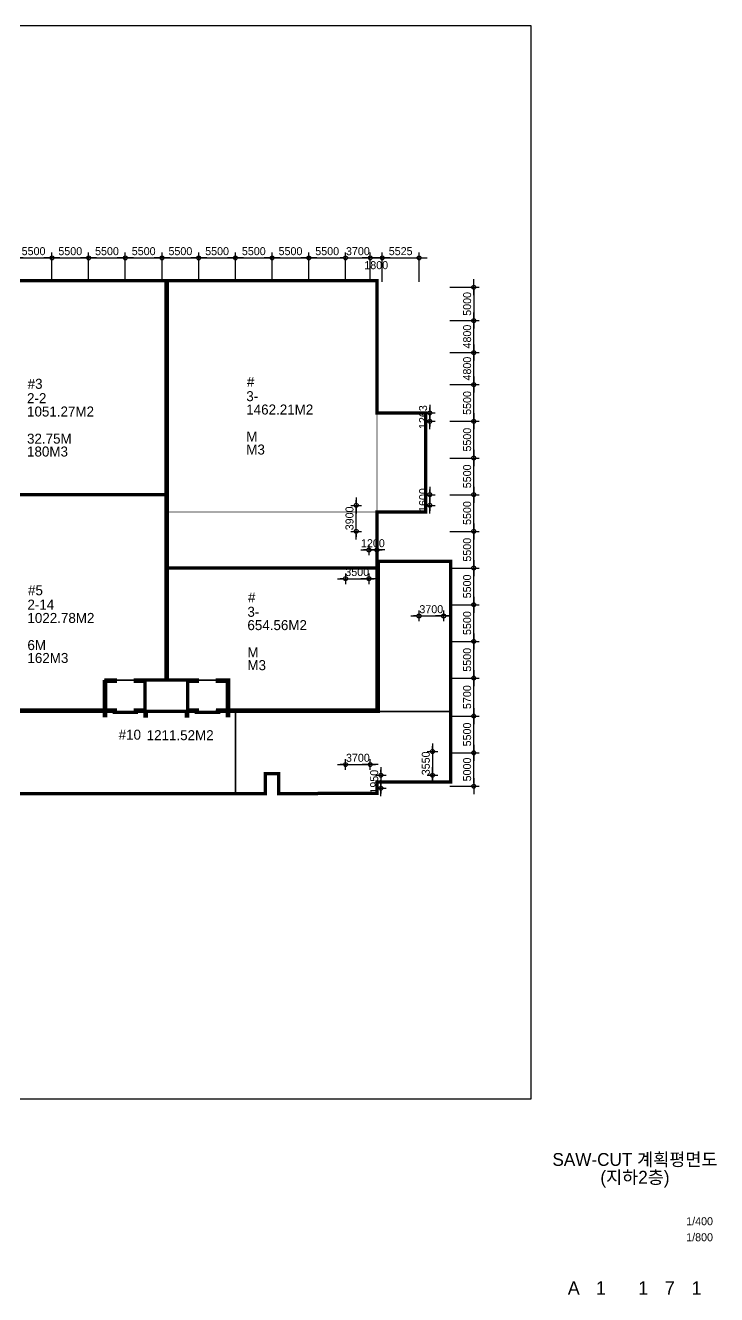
# Model space of a CAD drawing. Header units: millimetres. Extents: x -552870 to 1405794, y -1345622 to 197746.
# Drawn here: x 216253 to 319839, y 7472 to 197746 of the extents above; entities that cross this region are included whole.
import ezdxf
from ezdxf.enums import TextEntityAlignment as Align

# ---------------------------------------------------------------- set-up
doc = ezdxf.new("R2010")
doc.units = ezdxf.units.MM
doc.header["$LTSCALE"] = 1000
doc.header["$MEASUREMENT"] = 0
doc.header["$PDSIZE"] = -10
doc.layers.get('0').update_dxf_attribs({"linetype": 'CONTINUOUS'})
doc.layers.get('Defpoints').update_dxf_attribs({"color": 171, "linetype": 'CONTINUOUS'})
for name, color, linetype in [('I_#', 7, 'CONTINUOUS'), ('I_area', 30, 'CONTINUOUS'), ("I_con'c", 5, 'CONTINUOUS'), ('I_date', 100, 'CONTINUOUS'), ('I_joint', 1, 'CONTINUOUS'), ('NDIM', 7, 'CONTINUOUS'), ('TEXT-TITLE', 6, 'CONTINUOUS'), ('TEXT-기입', 6, 'CONTINUOUS')]:
    doc.layers.add(name, color=color, linetype=linetype)
doc.layers.add('도면층1', color=100, linetype='CONTINUOUS', lineweight=106)
doc.styles.add('CGS', font='cgse', dxfattribs={"bigfont": 'cgs'})
doc.styles.add('나눔바른고딕', font='')
doc.styles.get('나눔바른고딕').set_extended_font_data('나눔바른고딕')
doc.dimstyles.new('NDIM 1200', dxfattribs={"dimscale": 500, "dimtxt": 3, "dimasz": 1, "dimexe": 2, "dimexo": 2, "dimgap": 1, "dimtad": 1, "dimdec": 0, "dimdsep": 46, "dimtxsty": 'CGS', "dimblk": 'DOT0', "dimcen": 1, "dimdle": 8, "dimclrd": 2, "dimclre": 2, "dimclrt": 2, "dimadec": 0, "dimazin": 0, "dimtfac": 1, "dimtdec": 0, "dimtix": 1, "dimtmove": 2, "dimatfit": 3, "dimldrblk": 'DOT0', "dimfxl": 1, "dimtolj": 1, "dimtzin": 0, "dimlwd": -1, "dimlwe": -1, "dimarcsym": 0})

# ---------------------------------------------------------------- blocks, each defined once
blk = doc.blocks.new('DOT0')
blk.add_line((-3, 0), (3, 0))
at = {"color": 6}
blk.add_circle((0, 0), 0.75, dxfattribs=at)
blk = doc.blocks.new('*D6')
at = {"layer": 'Defpoints', "color": 0, "ltscale": 0.4, "transparency": 16777216}
for p in [(275255, 127391), (275255, 125791), (276855, 127391)]:
    blk.add_point(p, dxfattribs=at)
at = {"layer": 'NDIM', "ltscale": 0.4, "transparency": 16777216}
for p, q in [((276855, 127791), (276855, 128191)), ((276055, 127391), (277655, 127391)), ((276055, 125791), (277655, 125791)), ((276855, 125791), (276855, 127391)), ((276855, 125391), (276855, 124991))]:
    blk.add_line(p, q, dxfattribs=at)
at = {"layer": 'NDIM', "ltscale": 0.4, "transparency": 16777216, "xscale": 400, "yscale": 400, "zscale": 400}
for p, rotation in [((276855, 127391), 270), ((276855, 125791), 90)]:
    blk.add_blockref('DOT0', p, dxfattribs=dict(at, rotation=rotation))
at = {"layer": 'NDIM', "ltscale": 0.4, "transparency": 16777216, "insert": (275855, 126591), "char_height": 1200, "attachment_point": 5, "rotation": 90, "style": 'CGS'}
blk.add_mtext('\\A1;1600', dxfattribs=at)
blk = doc.blocks.new('*D7')
at = {"layer": 'Defpoints', "color": 0, "ltscale": 0.4, "transparency": 16777216}
for p in [(264230, 125791), (265830, 125791), (264230, 121891)]:
    blk.add_point(p, dxfattribs=at)
at = {"layer": 'NDIM', "ltscale": 0.4, "transparency": 16777216}
for p, q in [((265030, 125791), (266630, 125791)), ((265830, 126191), (265830, 126591)), ((265830, 121891), (265830, 125791)), ((265030, 121891), (266630, 121891)), ((265830, 121491), (265830, 121091))]:
    blk.add_line(p, q, dxfattribs=at)
at = {"layer": 'NDIM', "ltscale": 0.4, "transparency": 16777216, "xscale": 400, "yscale": 400, "zscale": 400}
for p, rotation in [((265830, 125791), 270), ((265830, 121891), 90)]:
    blk.add_blockref('DOT0', p, dxfattribs=dict(at, rotation=rotation))
at = {"layer": 'NDIM', "ltscale": 0.4, "transparency": 16777216, "insert": (264830, 123841), "char_height": 1200, "attachment_point": 5, "rotation": 90, "style": 'CGS'}
blk.add_mtext('\\A1;3900', dxfattribs=at)
blk = doc.blocks.new('*D8')
at = {"layer": 'Defpoints', "color": 0, "ltscale": 0.4, "transparency": 16777216}
for p in [(275230, 110816), (278930, 110816), (278930, 109216)]:
    blk.add_point(p, dxfattribs=at)
at = {"layer": 'NDIM', "ltscale": 0.4, "transparency": 16777216}
for p, q in [((274830, 109216), (274430, 109216)), ((275230, 110016), (275230, 108416)), ((275230, 109216), (278930, 109216)), ((278930, 110016), (278930, 108416)), ((279330, 109216), (279730, 109216))]:
    blk.add_line(p, q, dxfattribs=at)
at = {"layer": 'NDIM', "ltscale": 0.4, "transparency": 16777216, "xscale": 400, "yscale": 400, "zscale": 400}
blk.add_blockref('DOT0', (275230, 109216), dxfattribs=at)
at = {"layer": 'NDIM', "ltscale": 0.4, "transparency": 16777216, "xscale": 400, "yscale": 400, "zscale": 400, "rotation": 180}
blk.add_blockref('DOT0', (278930, 109216), dxfattribs=at)
at = {"layer": 'NDIM', "ltscale": 0.4, "transparency": 16777216, "insert": (277080, 110216), "char_height": 1200, "attachment_point": 5, "style": 'CGS'}
blk.add_mtext('\\A1;3700', dxfattribs=at)
blk = doc.blocks.new('*D9')
at = {"layer": 'Defpoints', "color": 0, "ltscale": 0.4, "transparency": 16777216}
for p in [(275662, 88891), (275662, 85341), (277262, 85341)]:
    blk.add_point(p, dxfattribs=at)
at = {"layer": 'NDIM', "ltscale": 0.4, "transparency": 16777216}
for p, q in [((277262, 89291), (277262, 89691)), ((276462, 88891), (278062, 88891)), ((277262, 88891), (277262, 85341)), ((276462, 85341), (278062, 85341)), ((277262, 84941), (277262, 84541))]:
    blk.add_line(p, q, dxfattribs=at)
at = {"layer": 'NDIM', "ltscale": 0.4, "transparency": 16777216, "xscale": 400, "yscale": 400, "zscale": 400}
for p, rotation in [((277262, 88891), 270), ((277262, 85341), 90)]:
    blk.add_blockref('DOT0', p, dxfattribs=dict(at, rotation=rotation))
at = {"layer": 'NDIM', "ltscale": 0.4, "transparency": 16777216, "insert": (276262, 87116), "char_height": 1200, "attachment_point": 5, "rotation": 90, "style": 'CGS'}
blk.add_mtext('\\A1;3550', dxfattribs=at)
blk = doc.blocks.new('*D10')
at = {"layer": 'Defpoints', "color": 0, "ltscale": 0.4, "transparency": 16777216}
for p in [(264230, 116391), (267730, 116391), (267730, 114791)]:
    blk.add_point(p, dxfattribs=at)
at = {"layer": 'NDIM', "ltscale": 0.4, "transparency": 16777216}
for p, q in [((263830, 114791), (263430, 114791)), ((264230, 115591), (264230, 113991)), ((264230, 114791), (267730, 114791)), ((267730, 115591), (267730, 113991)), ((268130, 114791), (268530, 114791))]:
    blk.add_line(p, q, dxfattribs=at)
at = {"layer": 'NDIM', "ltscale": 0.4, "transparency": 16777216, "xscale": 400, "yscale": 400, "zscale": 400}
blk.add_blockref('DOT0', (264230, 114791), dxfattribs=at)
at = {"layer": 'NDIM', "ltscale": 0.4, "transparency": 16777216, "xscale": 400, "yscale": 400, "zscale": 400, "rotation": 180}
blk.add_blockref('DOT0', (267730, 114791), dxfattribs=at)
at = {"layer": 'NDIM', "ltscale": 0.4, "transparency": 16777216, "insert": (265980, 115791), "char_height": 1200, "attachment_point": 5, "style": 'CGS'}
blk.add_mtext('\\A1;3500', dxfattribs=at)
blk = doc.blocks.new('*D11')
at = {"layer": 'Defpoints', "color": 0, "ltscale": 0.4, "transparency": 16777216}
for p in [(267730, 120710), (268930, 120710), (268930, 119110)]:
    blk.add_point(p, dxfattribs=at)
at = {"layer": 'NDIM', "ltscale": 0.4, "transparency": 16777216}
for p, q in [((267730, 119910), (267730, 118310)), ((268930, 119910), (268930, 118310)), ((267330, 119110), (266930, 119110)), ((267730, 119110), (268930, 119110)), ((269330, 119110), (269730, 119110))]:
    blk.add_line(p, q, dxfattribs=at)
at = {"layer": 'NDIM', "ltscale": 0.4, "transparency": 16777216, "xscale": 400, "yscale": 400, "zscale": 400}
blk.add_blockref('DOT0', (267730, 119110), dxfattribs=at)
at = {"layer": 'NDIM', "ltscale": 0.4, "transparency": 16777216, "xscale": 400, "yscale": 400, "zscale": 400, "rotation": 180}
blk.add_blockref('DOT0', (268930, 119110), dxfattribs=at)
at = {"layer": 'NDIM', "ltscale": 0.4, "transparency": 16777216, "insert": (268330, 120110), "char_height": 1200, "attachment_point": 5, "style": 'CGS'}
blk.add_mtext('\\A1;1200', dxfattribs=at)
blk = doc.blocks.new('*D12')
at = {"layer": 'Defpoints', "color": 0, "ltscale": 0.4, "transparency": 16777216}
for p in [(267930, 85341), (267930, 83391), (269530, 83391)]:
    blk.add_point(p, dxfattribs=at)
at = {"layer": 'NDIM', "ltscale": 0.4, "transparency": 16777216}
for p, q in [((269530, 85741), (269530, 86141)), ((268730, 85341), (270330, 85341)), ((269530, 85341), (269530, 83391)), ((268730, 83391), (270330, 83391)), ((269530, 82991), (269530, 82591))]:
    blk.add_line(p, q, dxfattribs=at)
at = {"layer": 'NDIM', "ltscale": 0.4, "transparency": 16777216, "xscale": 400, "yscale": 400, "zscale": 400}
for p, rotation in [((269530, 85341), 270), ((269530, 83391), 90)]:
    blk.add_blockref('DOT0', p, dxfattribs=dict(at, rotation=rotation))
at = {"layer": 'NDIM', "ltscale": 0.4, "transparency": 16777216, "insert": (268530, 84366), "char_height": 1200, "attachment_point": 5, "rotation": 90, "style": 'CGS'}
blk.add_mtext('\\A1;1950', dxfattribs=at)
blk = doc.blocks.new('*D13')
at = {"layer": 'Defpoints', "color": 0, "ltscale": 0.4, "transparency": 16777216}
for p in [(267930, 86941), (264230, 85341), (267930, 85341)]:
    blk.add_point(p, dxfattribs=at)
at = {"layer": 'NDIM', "ltscale": 0.4, "transparency": 16777216}
for p, q in [((264230, 86141), (264230, 87741)), ((267930, 86141), (267930, 87741)), ((263830, 86941), (263430, 86941)), ((264230, 86941), (267930, 86941)), ((268330, 86941), (268730, 86941))]:
    blk.add_line(p, q, dxfattribs=at)
at = {"layer": 'NDIM', "ltscale": 0.4, "transparency": 16777216, "xscale": 400, "yscale": 400, "zscale": 400}
blk.add_blockref('DOT0', (264230, 86941), dxfattribs=at)
at = {"layer": 'NDIM', "ltscale": 0.4, "transparency": 16777216, "xscale": 400, "yscale": 400, "zscale": 400, "rotation": 180}
blk.add_blockref('DOT0', (267930, 86941), dxfattribs=at)
at = {"layer": 'NDIM', "ltscale": 0.4, "transparency": 16777216, "insert": (266080, 87941), "char_height": 1200, "attachment_point": 5, "style": 'CGS'}
blk.add_mtext('\\A1;3700', dxfattribs=at)
blk = doc.blocks.new('*D289')
at = {"layer": 'Defpoints', "color": 0, "ltscale": 0.4, "transparency": 16777216}
for p in [(220230, 162891), (214730, 158491), (220230, 158491)]:
    blk.add_point(p, dxfattribs=at)
at = {"layer": 'NDIM', "ltscale": 0.4, "transparency": 16777216}
for p, q in [((214730, 159291), (214730, 163691)), ((220230, 159291), (220230, 163691)), ((215130, 162891), (219830, 162891))]:
    blk.add_line(p, q, dxfattribs=at)
at = {"layer": 'NDIM', "ltscale": 0.4, "transparency": 16777216, "xscale": 400, "yscale": 400, "zscale": 400, "rotation": 180}
blk.add_blockref('DOT0', (214730, 162891), dxfattribs=at)
at = {"layer": 'NDIM', "ltscale": 0.4, "transparency": 16777216, "xscale": 400, "yscale": 400, "zscale": 400}
blk.add_blockref('DOT0', (220230, 162891), dxfattribs=at)
at = {"layer": 'NDIM', "ltscale": 0.4, "transparency": 16777216, "insert": (217480, 163891), "char_height": 1200, "attachment_point": 5, "style": 'CGS'}
blk.add_mtext('\\A1;5500', dxfattribs=at)
blk = doc.blocks.new('*D290')
at = {"layer": 'Defpoints', "color": 0, "ltscale": 0.4, "transparency": 16777216}
for p in [(225730, 162891), (220230, 158491), (225730, 158491)]:
    blk.add_point(p, dxfattribs=at)
at = {"layer": 'NDIM', "ltscale": 0.4, "transparency": 16777216}
for p, q in [((220230, 159291), (220230, 163691)), ((225730, 159291), (225730, 163691)), ((220630, 162891), (225330, 162891))]:
    blk.add_line(p, q, dxfattribs=at)
at = {"layer": 'NDIM', "ltscale": 0.4, "transparency": 16777216, "xscale": 400, "yscale": 400, "zscale": 400, "rotation": 180}
blk.add_blockref('DOT0', (220230, 162891), dxfattribs=at)
at = {"layer": 'NDIM', "ltscale": 0.4, "transparency": 16777216, "xscale": 400, "yscale": 400, "zscale": 400}
blk.add_blockref('DOT0', (225730, 162891), dxfattribs=at)
at = {"layer": 'NDIM', "ltscale": 0.4, "transparency": 16777216, "insert": (222980, 163891), "char_height": 1200, "attachment_point": 5, "style": 'CGS'}
blk.add_mtext('\\A1;5500', dxfattribs=at)
blk = doc.blocks.new('*D291')
at = {"layer": 'Defpoints', "color": 0, "ltscale": 0.4, "transparency": 16777216}
for p in [(231230, 162891), (225730, 158491), (231230, 158491)]:
    blk.add_point(p, dxfattribs=at)
at = {"layer": 'NDIM', "ltscale": 0.4, "transparency": 16777216}
for p, q in [((225730, 159291), (225730, 163691)), ((231230, 159291), (231230, 163691)), ((226130, 162891), (230830, 162891))]:
    blk.add_line(p, q, dxfattribs=at)
at = {"layer": 'NDIM', "ltscale": 0.4, "transparency": 16777216, "xscale": 400, "yscale": 400, "zscale": 400, "rotation": 180}
blk.add_blockref('DOT0', (225730, 162891), dxfattribs=at)
at = {"layer": 'NDIM', "ltscale": 0.4, "transparency": 16777216, "xscale": 400, "yscale": 400, "zscale": 400}
blk.add_blockref('DOT0', (231230, 162891), dxfattribs=at)
at = {"layer": 'NDIM', "ltscale": 0.4, "transparency": 16777216, "insert": (228480, 163891), "char_height": 1200, "attachment_point": 5, "style": 'CGS'}
blk.add_mtext('\\A1;5500', dxfattribs=at)
blk = doc.blocks.new('*D292')
at = {"layer": 'Defpoints', "color": 0, "ltscale": 0.4, "transparency": 16777216}
for p in [(236730, 162891), (231230, 158491), (236730, 158491)]:
    blk.add_point(p, dxfattribs=at)
at = {"layer": 'NDIM', "ltscale": 0.4, "transparency": 16777216}
for p, q in [((231230, 159291), (231230, 163691)), ((236730, 159291), (236730, 163691)), ((231630, 162891), (236330, 162891))]:
    blk.add_line(p, q, dxfattribs=at)
at = {"layer": 'NDIM', "ltscale": 0.4, "transparency": 16777216, "xscale": 400, "yscale": 400, "zscale": 400, "rotation": 180}
blk.add_blockref('DOT0', (231230, 162891), dxfattribs=at)
at = {"layer": 'NDIM', "ltscale": 0.4, "transparency": 16777216, "xscale": 400, "yscale": 400, "zscale": 400}
blk.add_blockref('DOT0', (236730, 162891), dxfattribs=at)
at = {"layer": 'NDIM', "ltscale": 0.4, "transparency": 16777216, "insert": (233980, 163891), "char_height": 1200, "attachment_point": 5, "style": 'CGS'}
blk.add_mtext('\\A1;5500', dxfattribs=at)
blk = doc.blocks.new('*D293')
at = {"layer": 'Defpoints', "color": 0, "ltscale": 0.4, "transparency": 16777216}
for p in [(242230, 162891), (236730, 158491), (242230, 158491)]:
    blk.add_point(p, dxfattribs=at)
at = {"layer": 'NDIM', "ltscale": 0.4, "transparency": 16777216}
for p, q in [((236730, 159291), (236730, 163691)), ((242230, 159291), (242230, 163691)), ((237130, 162891), (241830, 162891))]:
    blk.add_line(p, q, dxfattribs=at)
at = {"layer": 'NDIM', "ltscale": 0.4, "transparency": 16777216, "xscale": 400, "yscale": 400, "zscale": 400, "rotation": 180}
blk.add_blockref('DOT0', (236730, 162891), dxfattribs=at)
at = {"layer": 'NDIM', "ltscale": 0.4, "transparency": 16777216, "xscale": 400, "yscale": 400, "zscale": 400}
blk.add_blockref('DOT0', (242230, 162891), dxfattribs=at)
at = {"layer": 'NDIM', "ltscale": 0.4, "transparency": 16777216, "insert": (239480, 163891), "char_height": 1200, "attachment_point": 5, "style": 'CGS'}
blk.add_mtext('\\A1;5500', dxfattribs=at)
blk = doc.blocks.new('*D294')
at = {"layer": 'Defpoints', "color": 0, "ltscale": 0.4, "transparency": 16777216}
for p in [(247730, 162891), (242230, 158491), (247730, 158491)]:
    blk.add_point(p, dxfattribs=at)
at = {"layer": 'NDIM', "ltscale": 0.4, "transparency": 16777216}
for p, q in [((242230, 159291), (242230, 163691)), ((247730, 159291), (247730, 163691)), ((242630, 162891), (247330, 162891))]:
    blk.add_line(p, q, dxfattribs=at)
at = {"layer": 'NDIM', "ltscale": 0.4, "transparency": 16777216, "xscale": 400, "yscale": 400, "zscale": 400, "rotation": 180}
blk.add_blockref('DOT0', (242230, 162891), dxfattribs=at)
at = {"layer": 'NDIM', "ltscale": 0.4, "transparency": 16777216, "xscale": 400, "yscale": 400, "zscale": 400}
blk.add_blockref('DOT0', (247730, 162891), dxfattribs=at)
at = {"layer": 'NDIM', "ltscale": 0.4, "transparency": 16777216, "insert": (244980, 163891), "char_height": 1200, "attachment_point": 5, "style": 'CGS'}
blk.add_mtext('\\A1;5500', dxfattribs=at)
blk = doc.blocks.new('*D295')
at = {"layer": 'Defpoints', "color": 0, "ltscale": 0.4, "transparency": 16777216}
for p in [(253230, 162891), (247730, 158491), (253230, 158491)]:
    blk.add_point(p, dxfattribs=at)
at = {"layer": 'NDIM', "ltscale": 0.4, "transparency": 16777216}
for p, q in [((247730, 159291), (247730, 163691)), ((253230, 159291), (253230, 163691)), ((248130, 162891), (252830, 162891))]:
    blk.add_line(p, q, dxfattribs=at)
at = {"layer": 'NDIM', "ltscale": 0.4, "transparency": 16777216, "xscale": 400, "yscale": 400, "zscale": 400, "rotation": 180}
blk.add_blockref('DOT0', (247730, 162891), dxfattribs=at)
at = {"layer": 'NDIM', "ltscale": 0.4, "transparency": 16777216, "xscale": 400, "yscale": 400, "zscale": 400}
blk.add_blockref('DOT0', (253230, 162891), dxfattribs=at)
at = {"layer": 'NDIM', "ltscale": 0.4, "transparency": 16777216, "insert": (250480, 163891), "char_height": 1200, "attachment_point": 5, "style": 'CGS'}
blk.add_mtext('\\A1;5500', dxfattribs=at)
blk = doc.blocks.new('*D296')
at = {"layer": 'Defpoints', "color": 0, "ltscale": 0.4, "transparency": 16777216}
for p in [(258730, 162891), (253230, 158491), (258730, 158491)]:
    blk.add_point(p, dxfattribs=at)
at = {"layer": 'NDIM', "ltscale": 0.4, "transparency": 16777216}
for p, q in [((253230, 159291), (253230, 163691)), ((258730, 159291), (258730, 163691)), ((253630, 162891), (258330, 162891))]:
    blk.add_line(p, q, dxfattribs=at)
at = {"layer": 'NDIM', "ltscale": 0.4, "transparency": 16777216, "xscale": 400, "yscale": 400, "zscale": 400, "rotation": 180}
blk.add_blockref('DOT0', (253230, 162891), dxfattribs=at)
at = {"layer": 'NDIM', "ltscale": 0.4, "transparency": 16777216, "xscale": 400, "yscale": 400, "zscale": 400}
blk.add_blockref('DOT0', (258730, 162891), dxfattribs=at)
at = {"layer": 'NDIM', "ltscale": 0.4, "transparency": 16777216, "insert": (255980, 163891), "char_height": 1200, "attachment_point": 5, "style": 'CGS'}
blk.add_mtext('\\A1;5500', dxfattribs=at)
blk = doc.blocks.new('*D297')
at = {"layer": 'Defpoints', "color": 0, "ltscale": 0.4, "transparency": 16777216}
for p in [(264230, 162891), (258730, 158491), (264230, 158491)]:
    blk.add_point(p, dxfattribs=at)
at = {"layer": 'NDIM', "ltscale": 0.4, "transparency": 16777216}
for p, q in [((258730, 159291), (258730, 163691)), ((264230, 159291), (264230, 163691)), ((259130, 162891), (263830, 162891))]:
    blk.add_line(p, q, dxfattribs=at)
at = {"layer": 'NDIM', "ltscale": 0.4, "transparency": 16777216, "xscale": 400, "yscale": 400, "zscale": 400, "rotation": 180}
blk.add_blockref('DOT0', (258730, 162891), dxfattribs=at)
at = {"layer": 'NDIM', "ltscale": 0.4, "transparency": 16777216, "xscale": 400, "yscale": 400, "zscale": 400}
blk.add_blockref('DOT0', (264230, 162891), dxfattribs=at)
at = {"layer": 'NDIM', "ltscale": 0.4, "transparency": 16777216, "insert": (261480, 163891), "char_height": 1200, "attachment_point": 5, "style": 'CGS'}
blk.add_mtext('\\A1;5500', dxfattribs=at)
blk = doc.blocks.new('*D298')
at = {"layer": 'Defpoints', "color": 0, "ltscale": 0.4, "transparency": 16777216}
for p in [(267930, 162891), (264230, 158491), (267930, 158491)]:
    blk.add_point(p, dxfattribs=at)
at = {"layer": 'NDIM', "ltscale": 0.4, "transparency": 16777216}
for p, q in [((264230, 159291), (264230, 163691)), ((267930, 159291), (267930, 163691)), ((263830, 162891), (263430, 162891)), ((264230, 162891), (267930, 162891)), ((268330, 162891), (268730, 162891))]:
    blk.add_line(p, q, dxfattribs=at)
at = {"layer": 'NDIM', "ltscale": 0.4, "transparency": 16777216, "xscale": 400, "yscale": 400, "zscale": 400}
blk.add_blockref('DOT0', (264230, 162891), dxfattribs=at)
at = {"layer": 'NDIM', "ltscale": 0.4, "transparency": 16777216, "xscale": 400, "yscale": 400, "zscale": 400, "rotation": 180}
blk.add_blockref('DOT0', (267930, 162891), dxfattribs=at)
at = {"layer": 'NDIM', "ltscale": 0.4, "transparency": 16777216, "insert": (266080, 163891), "char_height": 1200, "attachment_point": 5, "style": 'CGS'}
blk.add_mtext('\\A1;3700', dxfattribs=at)
blk = doc.blocks.new('*D299')
at = {"layer": 'Defpoints', "color": 0, "ltscale": 0.4, "transparency": 16777216}
for p in [(275255, 162891), (269730, 158491), (275255, 158491)]:
    blk.add_point(p, dxfattribs=at)
at = {"layer": 'NDIM', "ltscale": 0.4, "transparency": 16777216}
for p, q in [((269730, 159291), (269730, 163691)), ((275255, 159291), (275255, 163691)), ((270130, 162891), (274855, 162891))]:
    blk.add_line(p, q, dxfattribs=at)
at = {"layer": 'NDIM', "ltscale": 0.4, "transparency": 16777216, "xscale": 400, "yscale": 400, "zscale": 400, "rotation": 180}
blk.add_blockref('DOT0', (269730, 162891), dxfattribs=at)
at = {"layer": 'NDIM', "ltscale": 0.4, "transparency": 16777216, "xscale": 400, "yscale": 400, "zscale": 400}
blk.add_blockref('DOT0', (275255, 162891), dxfattribs=at)
at = {"layer": 'NDIM', "ltscale": 0.4, "transparency": 16777216, "insert": (272493, 163891), "char_height": 1200, "attachment_point": 5, "style": 'CGS'}
blk.add_mtext('\\A1;5525', dxfattribs=at)
blk = doc.blocks.new('*D300')
at = {"layer": 'Defpoints', "color": 0, "ltscale": 0.4, "transparency": 16777216}
for p in [(269730, 162891), (267930, 158491), (269730, 158491)]:
    blk.add_point(p, dxfattribs=at)
at = {"layer": 'NDIM', "ltscale": 0.4, "transparency": 16777216}
for p, q in [((267930, 159291), (267930, 163691)), ((269730, 159291), (269730, 163691)), ((268330, 162891), (269330, 162891))]:
    blk.add_line(p, q, dxfattribs=at)
at = {"layer": 'NDIM', "ltscale": 0.4, "transparency": 16777216, "xscale": 400, "yscale": 400, "zscale": 400, "rotation": 180}
blk.add_blockref('DOT0', (267930, 162891), dxfattribs=at)
at = {"layer": 'NDIM', "ltscale": 0.4, "transparency": 16777216, "xscale": 400, "yscale": 400, "zscale": 400}
blk.add_blockref('DOT0', (269730, 162891), dxfattribs=at)
at = {"layer": 'NDIM', "ltscale": 0.4, "transparency": 16777216, "insert": (268830, 161791), "char_height": 1200, "attachment_point": 5, "style": 'CGS'}
blk.add_mtext('\\A1;1800', dxfattribs=at)
blk = doc.blocks.new('*D309')
at = {"layer": 'Defpoints', "color": 0, "ltscale": 0.4, "transparency": 16777216}
for p in [(279055, 153491), (283455, 153491), (279055, 148691)]:
    blk.add_point(p, dxfattribs=at)
at = {"layer": 'NDIM', "ltscale": 0.4, "transparency": 16777216}
for p, q in [((279855, 153491), (284255, 153491)), ((283455, 149091), (283455, 153091)), ((279855, 148691), (284255, 148691))]:
    blk.add_line(p, q, dxfattribs=at)
at = {"layer": 'NDIM', "ltscale": 0.4, "transparency": 16777216, "xscale": 400, "yscale": 400, "zscale": 400}
for p, rotation in [((283455, 153491), 90), ((283455, 148691), 270)]:
    blk.add_blockref('DOT0', p, dxfattribs=dict(at, rotation=rotation))
at = {"layer": 'NDIM', "ltscale": 0.4, "transparency": 16777216, "insert": (282455, 151091), "char_height": 1200, "attachment_point": 5, "rotation": 90, "style": 'CGS'}
blk.add_mtext('\\A1;4800', dxfattribs=at)
blk = doc.blocks.new('*D310')
at = {"layer": 'Defpoints', "color": 0, "ltscale": 0.4, "transparency": 16777216}
for p in [(279055, 148691), (283455, 148691), (279055, 143891)]:
    blk.add_point(p, dxfattribs=at)
at = {"layer": 'NDIM', "ltscale": 0.4, "transparency": 16777216}
for p, q in [((279855, 148691), (284255, 148691)), ((283455, 144291), (283455, 148291)), ((279855, 143891), (284255, 143891))]:
    blk.add_line(p, q, dxfattribs=at)
at = {"layer": 'NDIM', "ltscale": 0.4, "transparency": 16777216, "xscale": 400, "yscale": 400, "zscale": 400}
for p, rotation in [((283455, 148691), 90), ((283455, 143891), 270)]:
    blk.add_blockref('DOT0', p, dxfattribs=dict(at, rotation=rotation))
at = {"layer": 'NDIM', "ltscale": 0.4, "transparency": 16777216, "insert": (282455, 146291), "char_height": 1200, "attachment_point": 5, "rotation": 90, "style": 'CGS'}
blk.add_mtext('\\A1;4800', dxfattribs=at)
blk = doc.blocks.new('*D311')
at = {"layer": 'Defpoints', "color": 0, "ltscale": 0.4, "transparency": 16777216}
for p in [(279055, 143891), (283455, 143891), (279055, 138391)]:
    blk.add_point(p, dxfattribs=at)
at = {"layer": 'NDIM', "ltscale": 0.4, "transparency": 16777216}
for p, q in [((279855, 143891), (284255, 143891)), ((283455, 138791), (283455, 143491)), ((279855, 138391), (284255, 138391))]:
    blk.add_line(p, q, dxfattribs=at)
at = {"layer": 'NDIM', "ltscale": 0.4, "transparency": 16777216, "xscale": 400, "yscale": 400, "zscale": 400}
for p, rotation in [((283455, 143891), 90), ((283455, 138391), 270)]:
    blk.add_blockref('DOT0', p, dxfattribs=dict(at, rotation=rotation))
at = {"layer": 'NDIM', "ltscale": 0.4, "transparency": 16777216, "insert": (282455, 141141), "char_height": 1200, "attachment_point": 5, "rotation": 90, "style": 'CGS'}
blk.add_mtext('\\A1;5500', dxfattribs=at)
blk = doc.blocks.new('*D312')
at = {"layer": 'Defpoints', "color": 0, "ltscale": 0.4, "transparency": 16777216}
for p in [(279055, 138391), (283455, 138391), (279055, 132891)]:
    blk.add_point(p, dxfattribs=at)
at = {"layer": 'NDIM', "ltscale": 0.4, "transparency": 16777216}
for p, q in [((279855, 138391), (284255, 138391)), ((283455, 133291), (283455, 137991)), ((279855, 132891), (284255, 132891))]:
    blk.add_line(p, q, dxfattribs=at)
at = {"layer": 'NDIM', "ltscale": 0.4, "transparency": 16777216, "xscale": 400, "yscale": 400, "zscale": 400}
for p, rotation in [((283455, 138391), 90), ((283455, 132891), 270)]:
    blk.add_blockref('DOT0', p, dxfattribs=dict(at, rotation=rotation))
at = {"layer": 'NDIM', "ltscale": 0.4, "transparency": 16777216, "insert": (282455, 135641), "char_height": 1200, "attachment_point": 5, "rotation": 90, "style": 'CGS'}
blk.add_mtext('\\A1;5500', dxfattribs=at)
blk = doc.blocks.new('*D313')
at = {"layer": 'Defpoints', "color": 0, "ltscale": 0.4, "transparency": 16777216}
for p in [(279055, 132891), (283455, 132891), (279055, 127391)]:
    blk.add_point(p, dxfattribs=at)
at = {"layer": 'NDIM', "ltscale": 0.4, "transparency": 16777216}
for p, q in [((279855, 132891), (284255, 132891)), ((283455, 127791), (283455, 132491)), ((279855, 127391), (284255, 127391))]:
    blk.add_line(p, q, dxfattribs=at)
at = {"layer": 'NDIM', "ltscale": 0.4, "transparency": 16777216, "xscale": 400, "yscale": 400, "zscale": 400}
for p, rotation in [((283455, 132891), 90), ((283455, 127391), 270)]:
    blk.add_blockref('DOT0', p, dxfattribs=dict(at, rotation=rotation))
at = {"layer": 'NDIM', "ltscale": 0.4, "transparency": 16777216, "insert": (282455, 130141), "char_height": 1200, "attachment_point": 5, "rotation": 90, "style": 'CGS'}
blk.add_mtext('\\A1;5500', dxfattribs=at)
blk = doc.blocks.new('*D314')
at = {"layer": 'Defpoints', "color": 0, "ltscale": 0.4, "transparency": 16777216}
for p in [(279055, 127391), (283455, 127391), (279055, 121891)]:
    blk.add_point(p, dxfattribs=at)
at = {"layer": 'NDIM', "ltscale": 0.4, "transparency": 16777216}
for p, q in [((279855, 127391), (284255, 127391)), ((283455, 122291), (283455, 126991)), ((279855, 121891), (284255, 121891))]:
    blk.add_line(p, q, dxfattribs=at)
at = {"layer": 'NDIM', "ltscale": 0.4, "transparency": 16777216, "xscale": 400, "yscale": 400, "zscale": 400}
for p, rotation in [((283455, 127391), 90), ((283455, 121891), 270)]:
    blk.add_blockref('DOT0', p, dxfattribs=dict(at, rotation=rotation))
at = {"layer": 'NDIM', "ltscale": 0.4, "transparency": 16777216, "insert": (282455, 124641), "char_height": 1200, "attachment_point": 5, "rotation": 90, "style": 'CGS'}
blk.add_mtext('\\A1;5500', dxfattribs=at)
blk = doc.blocks.new('*D315')
at = {"layer": 'Defpoints', "color": 0, "ltscale": 0.4, "transparency": 16777216}
for p in [(279055, 121891), (283455, 121891), (279055, 116391)]:
    blk.add_point(p, dxfattribs=at)
at = {"layer": 'NDIM', "ltscale": 0.4, "transparency": 16777216}
for p, q in [((279855, 121891), (284255, 121891)), ((283455, 116791), (283455, 121491)), ((279855, 116391), (284255, 116391))]:
    blk.add_line(p, q, dxfattribs=at)
at = {"layer": 'NDIM', "ltscale": 0.4, "transparency": 16777216, "xscale": 400, "yscale": 400, "zscale": 400}
for p, rotation in [((283455, 121891), 90), ((283455, 116391), 270)]:
    blk.add_blockref('DOT0', p, dxfattribs=dict(at, rotation=rotation))
at = {"layer": 'NDIM', "ltscale": 0.4, "transparency": 16777216, "insert": (282455, 119141), "char_height": 1200, "attachment_point": 5, "rotation": 90, "style": 'CGS'}
blk.add_mtext('\\A1;5500', dxfattribs=at)
blk = doc.blocks.new('*D316')
at = {"layer": 'Defpoints', "color": 0, "ltscale": 0.4, "transparency": 16777216}
for p in [(279055, 116391), (283455, 116391), (279055, 110891)]:
    blk.add_point(p, dxfattribs=at)
at = {"layer": 'NDIM', "ltscale": 0.4, "transparency": 16777216}
for p, q in [((279855, 116391), (284255, 116391)), ((283455, 111291), (283455, 115991)), ((279855, 110891), (284255, 110891))]:
    blk.add_line(p, q, dxfattribs=at)
at = {"layer": 'NDIM', "ltscale": 0.4, "transparency": 16777216, "xscale": 400, "yscale": 400, "zscale": 400}
for p, rotation in [((283455, 116391), 90), ((283455, 110891), 270)]:
    blk.add_blockref('DOT0', p, dxfattribs=dict(at, rotation=rotation))
at = {"layer": 'NDIM', "ltscale": 0.4, "transparency": 16777216, "insert": (282455, 113641), "char_height": 1200, "attachment_point": 5, "rotation": 90, "style": 'CGS'}
blk.add_mtext('\\A1;5500', dxfattribs=at)
blk = doc.blocks.new('*D317')
at = {"layer": 'Defpoints', "color": 0, "ltscale": 0.4, "transparency": 16777216}
for p in [(279055, 110891), (283455, 110891), (279055, 105391)]:
    blk.add_point(p, dxfattribs=at)
at = {"layer": 'NDIM', "ltscale": 0.4, "transparency": 16777216}
for p, q in [((279855, 110891), (284255, 110891)), ((283455, 105791), (283455, 110491)), ((279855, 105391), (284255, 105391))]:
    blk.add_line(p, q, dxfattribs=at)
at = {"layer": 'NDIM', "ltscale": 0.4, "transparency": 16777216, "xscale": 400, "yscale": 400, "zscale": 400}
for p, rotation in [((283455, 110891), 90), ((283455, 105391), 270)]:
    blk.add_blockref('DOT0', p, dxfattribs=dict(at, rotation=rotation))
at = {"layer": 'NDIM', "ltscale": 0.4, "transparency": 16777216, "insert": (282455, 108141), "char_height": 1200, "attachment_point": 5, "rotation": 90, "style": 'CGS'}
blk.add_mtext('\\A1;5500', dxfattribs=at)
blk = doc.blocks.new('*D318')
at = {"layer": 'Defpoints', "color": 0, "ltscale": 0.4, "transparency": 16777216}
for p in [(279055, 105391), (283455, 105391), (279055, 99891)]:
    blk.add_point(p, dxfattribs=at)
at = {"layer": 'NDIM', "ltscale": 0.4, "transparency": 16777216}
for p, q in [((279855, 105391), (284255, 105391)), ((283455, 100291), (283455, 104991)), ((279855, 99891), (284255, 99891))]:
    blk.add_line(p, q, dxfattribs=at)
at = {"layer": 'NDIM', "ltscale": 0.4, "transparency": 16777216, "xscale": 400, "yscale": 400, "zscale": 400}
for p, rotation in [((283455, 105391), 90), ((283455, 99891), 270)]:
    blk.add_blockref('DOT0', p, dxfattribs=dict(at, rotation=rotation))
at = {"layer": 'NDIM', "ltscale": 0.4, "transparency": 16777216, "insert": (282455, 102641), "char_height": 1200, "attachment_point": 5, "rotation": 90, "style": 'CGS'}
blk.add_mtext('\\A1;5500', dxfattribs=at)
blk = doc.blocks.new('*D319')
at = {"layer": 'Defpoints', "color": 0, "ltscale": 0.4, "transparency": 16777216}
for p in [(279055, 99891), (283455, 99891), (279055, 94191)]:
    blk.add_point(p, dxfattribs=at)
at = {"layer": 'NDIM', "ltscale": 0.4, "transparency": 16777216}
for p, q in [((279855, 99891), (284255, 99891)), ((283455, 94591), (283455, 99491)), ((279855, 94191), (284255, 94191))]:
    blk.add_line(p, q, dxfattribs=at)
at = {"layer": 'NDIM', "ltscale": 0.4, "transparency": 16777216, "xscale": 400, "yscale": 400, "zscale": 400}
for p, rotation in [((283455, 99891), 90), ((283455, 94191), 270)]:
    blk.add_blockref('DOT0', p, dxfattribs=dict(at, rotation=rotation))
at = {"layer": 'NDIM', "ltscale": 0.4, "transparency": 16777216, "insert": (282455, 97041), "char_height": 1200, "attachment_point": 5, "rotation": 90, "style": 'CGS'}
blk.add_mtext('\\A1;5700', dxfattribs=at)
blk = doc.blocks.new('*D320')
at = {"layer": 'Defpoints', "color": 0, "ltscale": 0.4, "transparency": 16777216}
for p in [(279055, 94191), (283455, 94191), (279055, 88691)]:
    blk.add_point(p, dxfattribs=at)
at = {"layer": 'NDIM', "ltscale": 0.4, "transparency": 16777216}
for p, q in [((279855, 94191), (284255, 94191)), ((283455, 89091), (283455, 93791)), ((279855, 88691), (284255, 88691))]:
    blk.add_line(p, q, dxfattribs=at)
at = {"layer": 'NDIM', "ltscale": 0.4, "transparency": 16777216, "xscale": 400, "yscale": 400, "zscale": 400}
for p, rotation in [((283455, 94191), 90), ((283455, 88691), 270)]:
    blk.add_blockref('DOT0', p, dxfattribs=dict(at, rotation=rotation))
at = {"layer": 'NDIM', "ltscale": 0.4, "transparency": 16777216, "insert": (282455, 91441), "char_height": 1200, "attachment_point": 5, "rotation": 90, "style": 'CGS'}
blk.add_mtext('\\A1;5500', dxfattribs=at)
blk = doc.blocks.new('*D321')
at = {"layer": 'Defpoints', "color": 0, "ltscale": 0.4, "transparency": 16777216}
for p in [(279055, 88691), (283455, 88691), (279055, 83691)]:
    blk.add_point(p, dxfattribs=at)
at = {"layer": 'NDIM', "ltscale": 0.4, "transparency": 16777216}
for p, q in [((279855, 88691), (284255, 88691)), ((283455, 84091), (283455, 88291)), ((279855, 83691), (284255, 83691))]:
    blk.add_line(p, q, dxfattribs=at)
at = {"layer": 'NDIM', "ltscale": 0.4, "transparency": 16777216, "xscale": 400, "yscale": 400, "zscale": 400}
for p, rotation in [((283455, 88691), 90), ((283455, 83691), 270)]:
    blk.add_blockref('DOT0', p, dxfattribs=dict(at, rotation=rotation))
at = {"layer": 'NDIM', "ltscale": 0.4, "transparency": 16777216, "insert": (282455, 86191), "char_height": 1200, "attachment_point": 5, "rotation": 90, "style": 'CGS'}
blk.add_mtext('\\A1;5000', dxfattribs=at)
blk = doc.blocks.new('*D322')
at = {"layer": 'Defpoints', "color": 0, "ltscale": 0.4, "transparency": 16777216}
for p in [(279055, 158491), (279055, 153491), (283455, 153491)]:
    blk.add_point(p, dxfattribs=at)
at = {"layer": 'NDIM', "ltscale": 0.4, "transparency": 16777216}
for p, q in [((279855, 158491), (284255, 158491)), ((283455, 158091), (283455, 153891)), ((279855, 153491), (284255, 153491))]:
    blk.add_line(p, q, dxfattribs=at)
at = {"layer": 'NDIM', "ltscale": 0.4, "transparency": 16777216, "xscale": 400, "yscale": 400, "zscale": 400}
for p, rotation in [((283455, 158491), 90), ((283455, 153491), 270)]:
    blk.add_blockref('DOT0', p, dxfattribs=dict(at, rotation=rotation))
at = {"layer": 'NDIM', "ltscale": 0.4, "transparency": 16777216, "insert": (282455, 155991), "char_height": 1200, "attachment_point": 5, "rotation": 90, "style": 'CGS'}
blk.add_mtext('\\A1;5000', dxfattribs=at)
blk = doc.blocks.new('*D323')
at = {"layer": 'Defpoints', "color": 0, "ltscale": 0.4, "transparency": 16777216}
for p in [(275255, 139653), (276855, 139653), (275255, 138391)]:
    blk.add_point(p, dxfattribs=at)
at = {"layer": 'NDIM', "ltscale": 0.4, "transparency": 16777216}
for p, q in [((276055, 139653), (277655, 139653)), ((276855, 140053), (276855, 140453)), ((276855, 138391), (276855, 139653)), ((276055, 138391), (277655, 138391)), ((276855, 137991), (276855, 137591))]:
    blk.add_line(p, q, dxfattribs=at)
at = {"layer": 'NDIM', "ltscale": 0.4, "transparency": 16777216, "xscale": 400, "yscale": 400, "zscale": 400}
for p, rotation in [((276855, 139653), 270), ((276855, 138391), 90)]:
    blk.add_blockref('DOT0', p, dxfattribs=dict(at, rotation=rotation))
at = {"layer": 'NDIM', "ltscale": 0.4, "transparency": 16777216, "insert": (275855, 139022), "char_height": 1200, "attachment_point": 5, "rotation": 90, "style": 'CGS'}
blk.add_mtext('\\A1;1263', dxfattribs=at)

msp = doc.modelspace()

# ---------------------------------------------------------------- linework, layer by layer
at = {"layer": 'Defpoints', "ltscale": 10000}
msp.add_lwpolyline([(292000, 36778.1), (8000, 36778.1), (8000, 197745.9), (292000, 197745.9)], close=True, dxfattribs=at)
at = {"layer": 'I_area', "ltscale": 10000, "const_width": 500}
for points in [[(204580.1, 159490.5), (204580.1, 127390.5), (237330.1, 127390.5), (237330.1, 159490.5), (204580.1, 159490.5)], [(237530.1, 159490.5), (237530.1, 116390.5), (268930.1, 116390.5), (268930.1, 124790.5), (276255.1, 124790.5), (276255.1, 139653), (268930.1, 139653), (268930.1, 159490.5), (237530.1, 159490.5)], [(204580.1, 127390.5), (237330.1, 127390.5), (237330.1, 99590.5), (232742.6, 99590.5), (232742.6, 99390.5), (234192.6, 99390.5), (234192.6, 95090.5), (232752.6, 95090.5), (232752.6, 94890.5), (232742.6, 94890.5), (232742.6, 94754.6), (229742.6, 94754.6), (229742.6, 94890.5), (229732.6, 94890.5), (229728.1, 95090.5), (228292.6, 95090.5), (228292.6, 99390.5), (229742.6, 99390.5), (229742.6, 99590.5), (228092.6, 99590.5)], [(269130.1, 117390.5), (269130.1, 94890.5), (246692.6, 94890.5), (246692.6, 94240.5), (246492.6, 94240.5), (246492.6, 94890.5), (245192.6, 94890.5), (245192.6, 94754.6), (245042.6, 94754.6), (242042.6, 94754.6), (241892.6, 94754.6), (241892.6, 94890.5), (240592.6, 94890.5), (240592.6, 94233.9), (240392.6, 94233.9), (240392.6, 94890.5), (234392.6, 94890.5), (234392.6, 94233.9), (234192.6, 94233.9), (234192.6, 94890.5), (232892.6, 94890.5), (232892.6, 94754.6), (229592.6, 94754.6), (229592.6, 94890.5), (228292.6, 94890.5), (228292.6, 94240.5), (228092.6, 94240.5), (228092.6, 94890.5), (203730.1, 94890.5)], [(203730.1, 82565.5), (252230.1, 82565.5), (252230.1, 85565.5), (254230.1, 85565.5), (254230.1, 82565.5), (268930.1, 82640.5), (268930.1, 84340.5), (279980.1, 84340.5), (279980.1, 117390.5), (269130.1, 117390.5)], [(228092.6, 99590.5), (228092.6, 95090.5), (207880.1, 95090.5)]]:
    msp.add_lwpolyline(points, dxfattribs=at)
msp.add_lwpolyline([(268930.1, 95090.5), (268930.1, 116390.5), (237530.1, 116390.5), (237530.1, 99590.5), (242042.6, 99590.5), (242042.6, 99390.5), (240592.6, 99390.5), (240592.6, 95090.5), (242032.6, 95090.5), (242032.6, 94890.5), (242042.6, 94890.5), (242042.6, 94754.6), (245042.6, 94754.6), (245042.6, 94890.5), (245052.6, 94890.5), (245052.6, 95090.5), (246492.6, 95090.5), (246492.6, 99390.5), (245042.6, 99390.5), (245042.6, 99603), (246692.6, 99590.5), (246692.6, 95090.5)], close=True, dxfattribs=at)
at = {"layer": 'I_joint', "color": 1, "ltscale": 10000, "const_width": 250}
for points in [[(204580.1, 127390.5), (237330.1, 127390.5)], [(237530.1, 116390.5), (268930.1, 116390.5)], [(229742.6, 99590.5), (232742.6, 99590.5)], [(242042.6, 99590.5), (245042.6, 99590.5)], [(229742.6, 94754.6), (232742.6, 94754.6)], [(242042.6, 94754.6), (245042.6, 94754.6)], [(247730.1, 94890.5), (247730.1, 82565.5)], [(269130.1, 94890.5), (279980.1, 94890.5)]]:
    msp.add_lwpolyline(points, dxfattribs=at)
at = {"layer": '도면층1', "ltscale": 10000, "const_width": 100}
for points in [[(204580.1, 159490.5), (237330.1, 159490.5), (237330.1, 127390.5), (204580.1, 127390.5)], [(237530.1, 159490.5), (268930.1, 159490.5), (268930.1, 124790.5), (237530.1, 124788.6), (237530.1, 124788.6)], [(268930.1, 139653), (276255.1, 139653), (276255.1, 124790.5), (268930.1, 124790.5)]]:
    msp.add_lwpolyline(points, close=True, dxfattribs=at)

# ---------------------------------------------------------------- texts
at = {"layer": 'I_#', "ltscale": 10000, "style": '나눔바른고딕'}
for s, p in [('#3', (216591.1, 143259.9)), ('#', (249445.6, 143560.8)), ('#5', (216649.6, 112313.4)), ('#', (249616.6, 111236.1)), ('#10', (230232.1, 90666.1))]:
    msp.add_text(s, height=1500, dxfattribs=at).set_placement(p)
at = {"layer": 'I_area', "ltscale": 10000, "style": '나눔바른고딕'}
for s, p in [('1462.21M2 ', (249354.7, 139410.4)), ('1051.27M2 ', (216500.2, 139109.5)), ('1022.78M2 ', (216558.7, 108163)), ('654.56M2 ', (249525.7, 107085.6)), ('1211.52M2 ', (234425.5, 90585.9))]:
    msp.add_text(s, height=1500, dxfattribs=at).set_placement(p)
at = {"layer": "I_con'c", "ltscale": 10000, "style": '나눔바른고딕'}
for s, p in [('180M3', (216500.2, 133111)), ('M3', (249354.7, 133411.9)), ('162M3', (216558.7, 102164.6)), ('M3', (249525.7, 101087.2))]:
    msp.add_text(s, height=1500, dxfattribs=at).set_placement(p)
at = {"layer": 'I_date', "ltscale": 10000, "style": '나눔바른고딕'}
for s, p in [('3-', (249354.7, 141409.9)), ('2-2', (216500.2, 141109)), ('2-14', (216558.7, 110162.5)), ('3-', (249525.7, 109085.1))]:
    msp.add_text(s, height=1500, dxfattribs=at).set_placement(p)
at = {"layer": 'I_joint', "ltscale": 10000, "style": '나눔바른고딕'}
for s, p in [('32.75M', (216500.2, 135040.4)), ('M', (249354.7, 135341.3)), ('6M', (216558.7, 104093.9)), ('M', (249525.7, 103016.5))]:
    msp.add_text(s, height=1500, dxfattribs=at).set_placement(p)
at = {"layer": 'TEXT-TITLE', "style": '나눔바른고딕'}
for s, p in [('SAW-CUT 계획평면도', (307600, 27733.3)), ('(지하2층)', (307600, 25066.7))]:
    msp.add_text(s, height=1920, dxfattribs=at).set_placement(p, align=Align.MIDDLE_CENTER)
at = {"layer": 'TEXT-기입', "style": '나눔바른고딕'}
for s, p in [('1/400', (315281.5, 17511.5)), ('1/800', (315281.5, 15111.5))]:
    msp.add_text(s, height=1200, dxfattribs=at).set_placement(p, align=Align.BOTTOM_LEFT)
at = {"layer": 'TEXT-기입', "style": 'CGS'}
for s, p in [('A', (298431.1, 8471.5)), ('1', (302481.3, 8471.5)), ('1', (308831.1, 8471.5)), ('7', (312831.1, 8471.5)), ('1', (316831.1, 8471.5))]:
    msp.add_text(s, height=2000, dxfattribs=at).set_placement(p, align=Align.MIDDLE_CENTER)

# ---------------------------------------------------------------- dimensions: what is measured, and where the dimension line sits
at = {"layer": 'NDIM', "ltscale": 0.4}
for base, p1, p2, picture, middle in [((220230.1, 162890.5), (214730.1, 158490.5), (220230.1, 158490.5), '*D289', (217480.1, 163890.5)), ((225730.1, 162890.5), (220230.1, 158490.5), (225730.1, 158490.5), '*D290', (222980.1, 163890.5)), ((231230.1, 162890.5), (225730.1, 158490.5), (231230.1, 158490.5), '*D291', (228480.1, 163890.5)), ((236730.1, 162890.5), (231230.1, 158490.5), (236730.1, 158490.5), '*D292', (233980.1, 163890.5)), ((242230.1, 162890.5), (236730.1, 158490.5), (242230.1, 158490.5), '*D293', (239480.1, 163890.5)), ((247730.1, 162890.5), (242230.1, 158490.5), (247730.1, 158490.5), '*D294', (244980.1, 163890.5)), ((253230.1, 162890.5), (247730.1, 158490.5), (253230.1, 158490.5), '*D295', (250480.1, 163890.5)), ((258730.1, 162890.5), (253230.1, 158490.5), (258730.1, 158490.5), '*D296', (255980.1, 163890.5)), ((264230.1, 162890.5), (258730.1, 158490.5), (264230.1, 158490.5), '*D297', (261480.1, 163890.5)), ((267930.1, 162890.5), (264230.1, 158490.5), (267930.1, 158490.5), '*D298', (266080.1, 163890.5)), ((275255.1, 162890.5), (269730.1, 158490.5), (275255.1, 158490.5), '*D299', (272492.6, 163890.5)), ((268930.1, 119110.3), (267730.1, 120710.3), (268930.1, 120710.3), '*D11', (268330.1, 120110.3)), ((267730.1, 114790.5), (264230.1, 116390.5), (267730.1, 116390.5), '*D10', (265980.1, 115790.5)), ((278930.1, 109215.5), (275230.1, 110815.5), (278930.1, 110815.5), '*D8', (277080.1, 110215.5)), ((267930.1, 86940.5), (264230.1, 85340.5), (267930.1, 85340.5), '*D13', (266080.1, 87940.5))]:
    dim = msp.add_linear_dim(base=base, p1=p1, p2=p2, dimstyle='NDIM 1200', override={"dimscale": 400, "dimclrd": 256, "dimclre": 256, "dimclrt": 256}, dxfattribs=at)
    dim.commit()
    dim.dimension.update_dxf_attribs({"geometry": picture, "text_midpoint": middle})
dim = msp.add_linear_dim(base=(269730.1, 162890.5), p1=(267930.1, 158490.5), p2=(269730.1, 158490.5), dimstyle='NDIM 1200', override={"dimscale": 400, "dimclrd": 256, "dimclre": 256, "dimclrt": 256}, dxfattribs=at)
dim.commit()
dim.dimension.update_dxf_attribs({"geometry": '*D300', "text_midpoint": (268830.1, 161790.5), "dimtype": 160})
for base, p1, p2, angle, picture, middle in [((283455.1, 153490.5), (279055.1, 158490.5), (279055.1, 153490.5), 270, '*D322', (282455.1, 155990.5)), ((283455.1, 153490.5), (279055.1, 148690.5), (279055.1, 153490.5), 90, '*D309', (282455.1, 151090.5)), ((283455.1, 148690.5), (279055.1, 143890.5), (279055.1, 148690.5), 90, '*D310', (282455.1, 146290.5)), ((283455.1, 143890.5), (279055.1, 138390.5), (279055.1, 143890.5), 90, '*D311', (282455.1, 141140.5)), ((276855.0967995, 139653.0286678), (275255.0967995, 138390.5286678), (275255.0967995, 139653.0286678), 90, '*D323', (275855.0967995, 139021.7786678)), ((283455.1, 138390.5), (279055.1, 132890.5), (279055.1, 138390.5), 90, '*D312', (282455.1, 135640.5)), ((283455.1, 132890.5), (279055.1, 127390.5), (279055.1, 132890.5), 90, '*D313', (282455.1, 130140.5)), ((276855.1, 127390.5), (275255.1, 125790.5), (275255.1, 127390.5), 90, '*D6', (275855.1, 126590.5)), ((283455.1, 127390.5), (279055.1, 121890.5), (279055.1, 127390.5), 90, '*D314', (282455.1, 124640.5)), ((265830.1, 125790.5), (264230.1, 121890.5), (264230.1, 125790.5), 90, '*D7', (264830.1, 123840.5)), ((283455.1, 121890.5), (279055.1, 116390.5), (279055.1, 121890.5), 90, '*D315', (282455.1, 119140.5)), ((283455.1, 116390.5), (279055.1, 110890.5), (279055.1, 116390.5), 90, '*D316', (282455.1, 113640.5)), ((283455.1, 110890.5), (279055.1, 105390.5), (279055.1, 110890.5), 90, '*D317', (282455.1, 108140.5)), ((283455.1, 105390.5), (279055.1, 99890.5), (279055.1, 105390.5), 90, '*D318', (282455.1, 102640.5)), ((283455.1, 99890.5), (279055.1, 94190.5), (279055.1, 99890.5), 90, '*D319', (282455.1, 97040.5)), ((283455.1, 94190.5), (279055.1, 88690.5), (279055.1, 94190.5), 90, '*D320', (282455.1, 91440.5)), ((277262.4, 85340.5), (275662.4, 88890.5), (275662.4, 85340.5), 270, '*D9', (276262.4, 87115.5)), ((283455.1, 88690.5), (279055.1, 83690.5), (279055.1, 88690.5), 90, '*D321', (282455.1, 86190.5)), ((269530.1, 83390.5), (267930.1, 85340.5), (267930.1, 83390.5), 270, '*D12', (268530.1, 84365.5))]:
    dim = msp.add_linear_dim(base=base, p1=p1, p2=p2, angle=angle, dimstyle='NDIM 1200', override={"dimscale": 400, "dimclrd": 256, "dimclre": 256, "dimclrt": 256}, dxfattribs=at)
    dim.commit()
    dim.dimension.update_dxf_attribs({"geometry": picture, "text_midpoint": middle})

doc.saveas('drawing.dxf')
